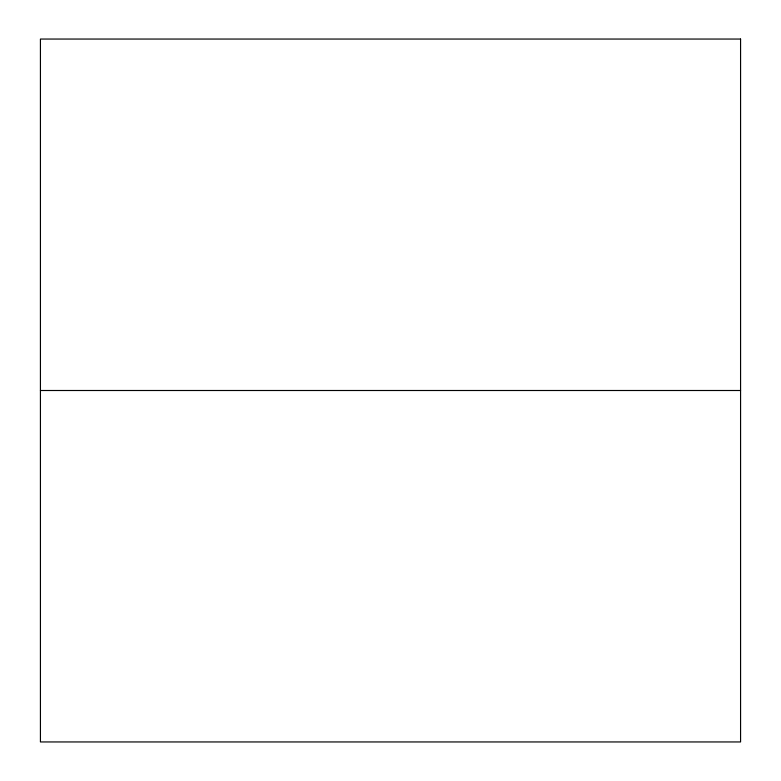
<?xml version="1.0" encoding="UTF-8"?>
<svg xmlns="http://www.w3.org/2000/svg" width="781" height="781" viewBox="0 0 781 781"><rect width="100%" height="100%" fill="white"/><g stroke="black" fill="none" stroke-linecap="round" stroke-linejoin="round"><path stroke-width="1.17" d="M40.427 390.5L740.573 390.5M740.573 39.05L40.427 39.05L40.427 741.95L740.573 741.95L740.573 39.05"/></g></svg>
